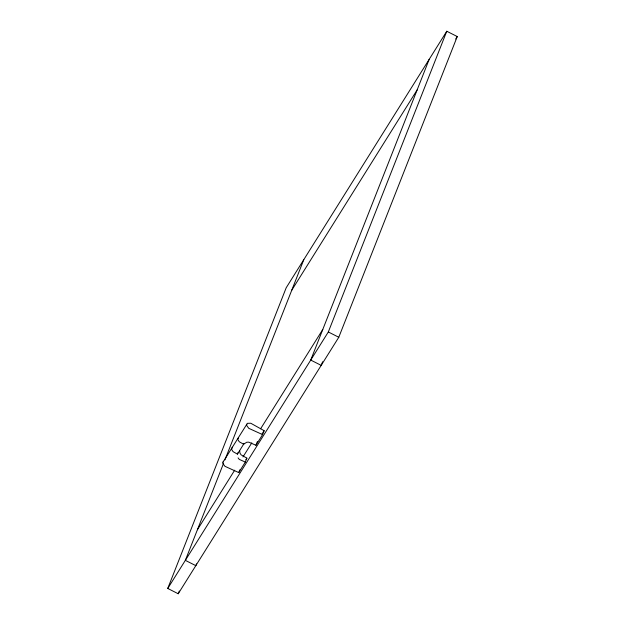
<?xml version="1.0" encoding="UTF-8"?>
<svg xmlns="http://www.w3.org/2000/svg" width="625" height="625" viewBox="0 0 625 625"><rect width="100%" height="100%" fill="white"/><g stroke="black" fill="none" stroke-linecap="round" stroke-linejoin="round"><path stroke-width="0.94" d="M232.344 447.242L231.555 449.266L233.055 451.648L237.422 454.117L243.617 444.219L246.773 442.227L248.812 442.164L255.93 445.266L262.594 434.617L264.141 430.688L250.773 423.242L247.398 423.328L222.953 462.203L222.758 463.32L224.938 466.297L238.75 472.586L245.336 462.07L246.883 458.141L241.055 454.812L239.977 453.086L239.656 450.656M246.797 424.234L246.602 425.344L248.773 428.328L262.594 434.617M167.75 588.453L286.211 287.734L446.773 31.25L457.25 36.547L338.789 337.266L178.227 593.75L167.75 588.453L328.32 331.969L446.773 31.25M223.484 463.523L185.344 560.352L195.82 565.648L196.531 563.852M224.914 459.898L303.805 259.633M178.227 593.75L179.305 591.023M237.422 454.117L238.039 452.547M243.961 443.344L243.672 444.242L239.25 441.758L237.742 439.367L238.539 437.352M238.75 472.586L239.844 469.812M255.93 445.266L256.406 444.062M256.711 443.273L257.016 442.5M257.219 442L257.398 441.523M429.18 59.352L310.727 360.07L321.195 365.367L322.617 361.766M291.75 290.227L417.133 89.945M455.695 39.023L457.25 36.547M197.398 529.766L234.695 470.172M242.984 456.93L251.797 442.867M260.602 428.797L322.773 329.484M245.867 459.766L246.883 458.141M262.094 433.969L264.141 430.688M222.953 462.203L223.555 461.297M245.336 462.07L239.25 459.383L238.086 457.867M328.32 331.969L338.789 337.266"/></g></svg>
